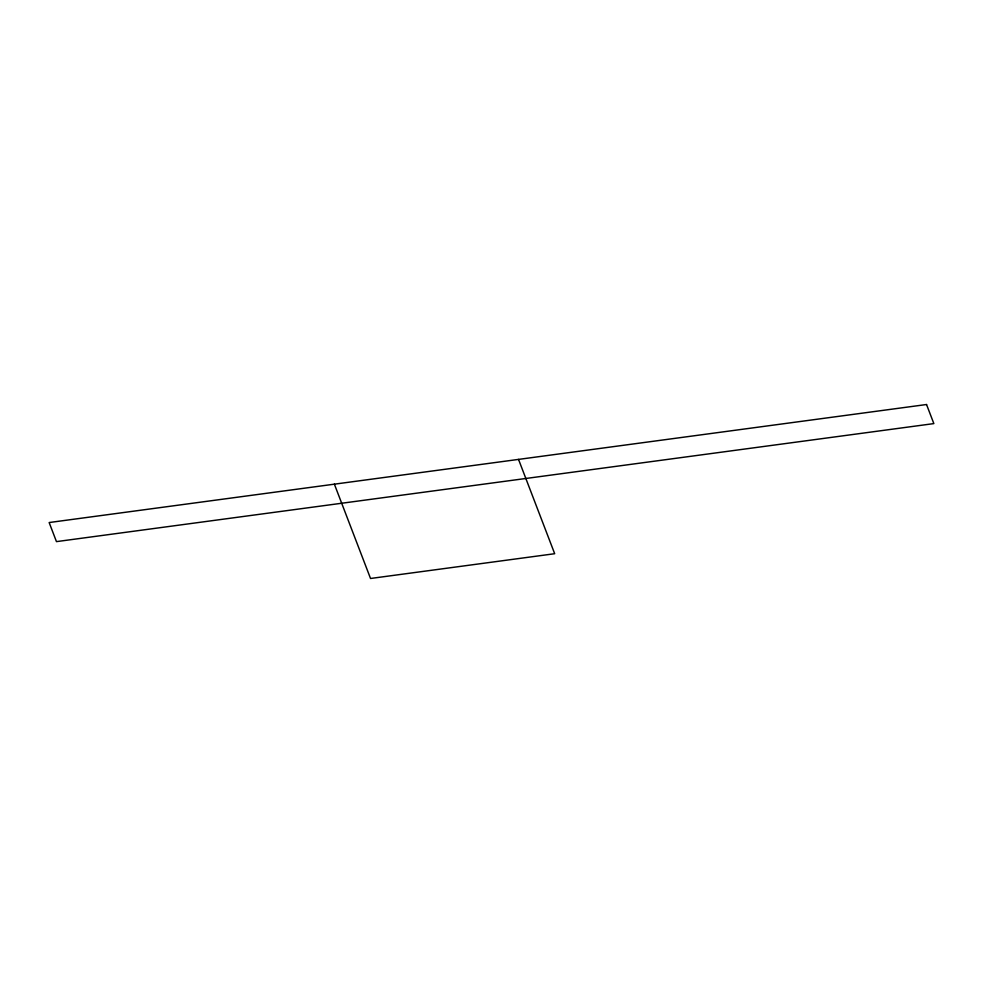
<?xml version="1.0" encoding="UTF-8"?>
<svg xmlns="http://www.w3.org/2000/svg" width="983" height="983" viewBox="0 0 983 983"><rect width="100%" height="100%" fill="white"/><g stroke="black" fill="none" stroke-linecap="round" stroke-linejoin="round"><path stroke-width="1.47" d="M518.533 459.405L554.682 553.712L370.53 578.483L334.38 484.177M926.539 404.517L49.15 522.538L56.461 541.621L933.85 423.599L926.539 404.517"/></g></svg>
